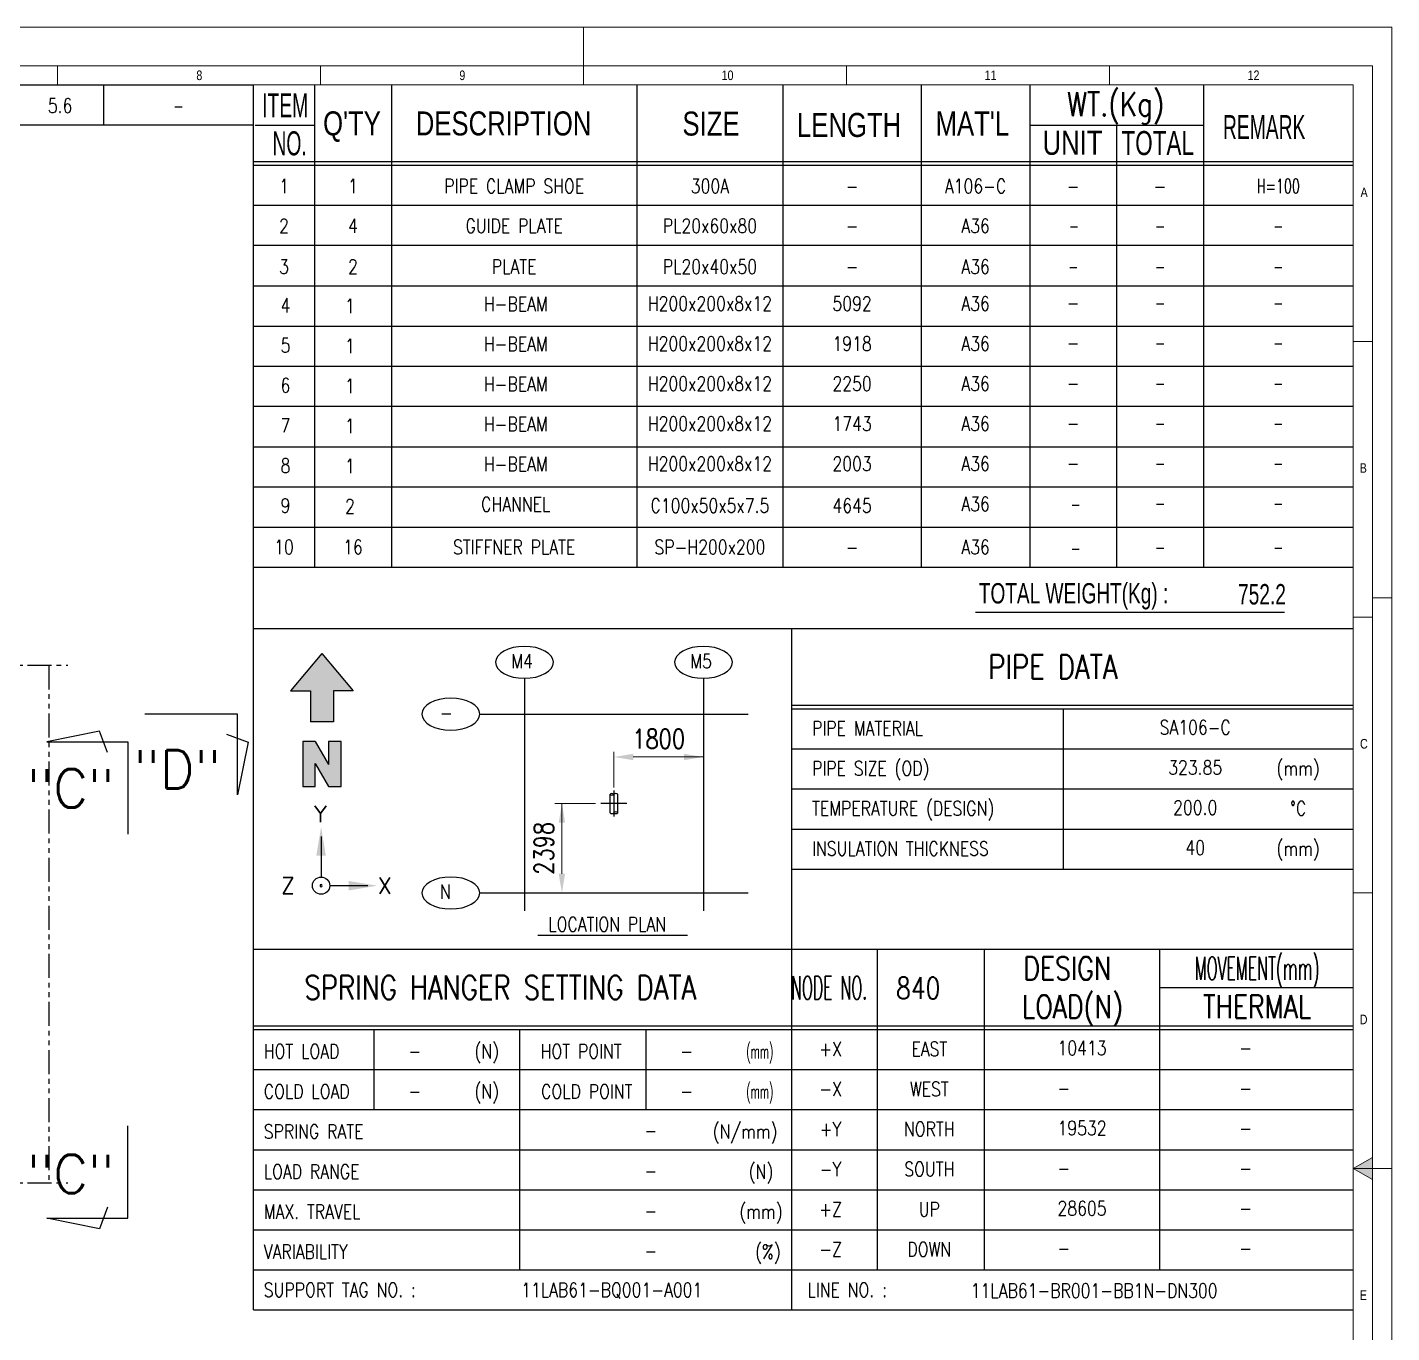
# Model space of a CAD drawing. Header units: millimetres. Extents: x 0 to 4222, y 0 to 2966.
# Drawn here: x 2427 to 4200, y 1270 to 2966 of the extents above; entities that cross this region are included whole.
import ezdxf
from ezdxf.enums import TextEntityAlignment as Align

# ---------------------------------------------------------------- set-up
doc = ezdxf.new("R2010")
doc.units = ezdxf.units.MM
doc.header["$LTSCALE"] = 50
doc.linetypes.add('PHANTOM2', pattern=[1.25, 0.625, -0.125, 0.125, -0.125, 0.125, -0.125])
for name, color, linetype in [('3. phantom', 6, 'PHANTOM2'), ('5. text', 2, 'Continuous'), ('7', 7, 'Continuous'), ('dimension', 7, 'Continuous'), ('text', 2, 'Continuous'), ('TITLE', 9, 'Continuous'), ('Title Block', 7, 'Continuous')]:
    doc.layers.add(name, color=color, linetype=linetype)
for name, color, linetype, lineweight in [('4', 4, 'Continuous', 9), ('G-ANNO-BRDR', 3, 'Continuous', 0), ('G-ANNO-TTLB', 7, 'Continuous', 0)]:
    doc.layers.add(name, color=color, linetype=linetype, lineweight=lineweight)
doc.styles.add('ROMANS', font='romans.shx', dxfattribs={"width": 0.8, "bigfont": 'whgtxt.shx'})
doc.styles.add('S', font='simplex.shx')
doc.styles.add('Style-Arial', font='ARIAL.TTF')

msp = doc.modelspace()

# ---------------------------------------------------------------- hatches: boundary and pattern name
at = {"layer": 'dimension'}
msp.add_hatch(color=256, dxfattribs=at).paths.add_polyline_path([(2818.7, 2008.2), (2801.5, 2038), (2785.1, 2038), (2785.1, 1979.8), (2801.5, 1979.8), (2801.5, 2009.5), (2818.7, 1979.8), (2835.1, 1979.8), (2835.1, 2038), (2818.7, 2038)])
at = {"layer": 'TITLE'}
msp.add_hatch(color=256, dxfattribs=at).paths.add_polyline_path([(2795.2, 2103.9), (2795.2, 2063.6), (2825, 2063.6), (2825, 2103.9), (2850.8, 2103.9), (2810.1, 2152.1), (2769.4, 2103.9)])

# ---------------------------------------------------------------- linework, layer by layer
at = {"color": 3}
for p, q in [((3184.4, 1945.6), (3184.4, 1969.6)), ((3194.5, 1945.6), (3194.5, 1969.6))]:
    msp.add_line(p, q, dxfattribs=at)
at = {"color": 1}
for p, q in [((3189.5, 1974.5), (3189.5, 1940.7)), ((3206.4, 1957.6), (3172.6, 1957.6))]:
    msp.add_line(p, q, dxfattribs=at)
for p, q in [((2809, 1914.7), (2809, 1862)), ((2869.6, 1850.8), (2820.2, 1850.8))]:
    msp.add_line(p, q)
msp.add_circle((2809, 1850.8), 11.2)
at = {"color": 6}
for centre, start, end in [((3186.9, 1966.9), 46.3111, 133.6889), ((3186.9, 1972.2), 226.3111, 313.6889), ((3192, 1966.9), 46.3111, 133.6889), ((3186.9, 1948.2), 226.3111, 313.6889), ((3192, 1942.9), 46.3111, 133.6889), ((3192, 1948.2), 226.3111, 313.6889)]:
    msp.add_arc(centre, 3.68, start, end, dxfattribs=at)
for start, end in [(0, 180), (180, 0)]:
    msp.add_arc((2809, 1850.8), 1.41, start, end)
for points in [[(2815.1, 1889.9), (2802.8, 1889.9), (2809, 1927.1)], [(2844.8, 1857), (2844.8, 1844.6), (2881.9, 1850.8)]]:
    msp.add_solid(points)
at = {"layer": '3. phantom'}
for p, q in [((2365.1, 2137.2), (2480.1, 2137.2)), ((2455.1, 2137.2), (2455.1, 1464.7)), ((2365.1, 1464.7), (2480.1, 1464.7))]:
    msp.add_line(p, q, dxfattribs=at)
at = {"layer": '5. text', "color": 4}
for points in [[(2686.2, 2047.6), (2714.2, 2037.4), (2700.2, 1968.9), (2700.2, 2073.9), (2580.2, 2073.9)], [(2531.4, 2023.8), (2521.2, 2051.8), (2452.8, 2037.8), (2557.8, 2037.8), (2557.8, 1917.8)], [(2531.4, 1432.8), (2521.2, 1404.8), (2452.8, 1418.8), (2557.8, 1418.8), (2557.8, 1538.8)]]:
    msp.add_lwpolyline(points, dxfattribs=at)
at = {"layer": '7', "color": 4, "lineweight": 0}
for p, q in [((3189.5, 2024.6), (3189.5, 1978.5)), ((3214.5, 2018.1), (3305.7, 2018.1)), ((3112.8, 1957.6), (3165.5, 1957.6)), ((3121.9, 1866.3), (3121.9, 1957.6))]:
    msp.add_line(p, q, dxfattribs=at)
at = {"layer": '7', "color": 4}
for points in [[(3214.5, 2022.2), (3214.5, 2013.9), (3189.5, 2018.1)], [(3280.7, 2022.2), (3280.7, 2013.9), (3305.7, 2018.1)], [(3117.7, 1932.6), (3126, 1932.6), (3121.9, 1957.6)], [(3117.7, 1866.3), (3126, 1866.3), (3121.9, 1841.3)]]:
    msp.add_solid(points, dxfattribs=at)
at = {"layer": 'dimension'}
for p, q in [((3073.2, 2120.3), (3073.2, 1818.1)), ((3305.7, 2120.3), (3305.7, 1818.1)), ((3015.1, 2073.8), (3363.8, 2073.8)), ((2801.5, 2038), (2785.1, 2038)), ((2785.1, 2038), (2785.1, 1979.8)), ((2801.5, 2038), (2818.7, 2008.2)), ((2835.1, 2038), (2818.7, 2038)), ((2818.7, 2038), (2818.7, 2008.2)), ((2835.1, 1979.8), (2835.1, 2038)), ((2801.5, 1979.8), (2801.5, 2009.5)), ((2801.5, 2009.5), (2818.7, 1979.8)), ((2785.1, 1979.8), (2801.5, 1979.8)), ((2818.7, 1979.8), (2835.1, 1979.8)), ((3015.1, 1841.3), (3363.8, 1841.3))]:
    msp.add_line(p, q, dxfattribs=at)
at = {"layer": 'dimension', "extrusion": (0, 0, -1)}
for centre in [(3073.2, 2141.1), (3305.7, 2141.1), (2977.5, 2073.8), (2977.5, 1841.3)]:
    msp.add_ellipse(centre, major_axis=(37.6, 0), ratio=0.55154, dxfattribs=at)
at = {"layer": 'G-ANNO-BRDR', "color": 3, "lineweight": 13, "ltscale": 0.172512}
for p, q in [((0, 2966.5), (4200, 2966.5)), ((4200, 2966.5), (4200, 0))]:
    msp.add_line(p, q, dxfattribs=at)
at = {"layer": 'G-ANNO-TTLB', "color": 7, "lineweight": 13, "ltscale": 0.172512, "extrusion": (0, 0, -1)}
for p, q in [((3150, 2916.5), (3150, 2966.5)), ((2466.6, 2891.6), (2466.6, 2916.5)), ((2808.3, 2891.6), (2808.3, 2916.5)), ((3150, 2891.6), (3150, 2916.5)), ((3491.6, 2891.6), (3491.6, 2916.5)), ((3833.3, 2891.6), (3833.3, 2916.5)), ((4175, 2891.6), (4175, 2916.5)), ((4150.1, 1483.2), (4200, 1483.2))]:
    msp.add_line(p, q, dxfattribs=at)
at = {"layer": 'G-ANNO-TTLB', "color": 7, "lineweight": 13, "ltscale": 0.172512}
for p, q in [((4200, 2966.5), (4150.1, 2966.5)), ((4200, 2916.5), (4200, 2966.5)), ((74.9, 2916.5), (4175, 2916.5)), ((4150.1, 2916.5), (4175, 2916.5)), ((4175, 2916.5), (4175, 49.9)), ((99.9, 2891.6), (4150.1, 2891.6)), ((4150.1, 2891.6), (4150.1, 74.9)), ((4150.1, 2558.2), (4175, 2558.2)), ((4200, 2224.9), (4175, 2224.9)), ((4150.1, 2199.9), (4175, 2199.9)), ((4150.1, 1841.6), (4175, 1841.6)), ((4150.1, 1483.2), (4175, 1483.2))]:
    msp.add_line(p, q, dxfattribs=at)
at = {"layer": 'G-ANNO-TTLB', "color": 7, "lineweight": 13, "ltscale": 0.172512, "flags": 128}
msp.add_lwpolyline([(4175, 1497.7), (4150.1, 1483.2), (4175, 1468.8), (4175, 1497.7)], dxfattribs=at)
at = {"layer": 'G-ANNO-TTLB', "color": 7, "lineweight": 13, "ltscale": 0.172512}
msp.add_solid([(4175, 1497.7), (4150.1, 1483.2), (4175, 1468.8)], dxfattribs=at)
at = {"layer": 'TITLE'}
for p, q in [((2810.1, 2152.4), (2769.4, 2104.2)), ((2810.1, 2152.4), (2850.8, 2104.2)), ((2769.4, 2104.2), (2795.2, 2104.2)), ((2795.2, 2103.9), (2795.2, 2063.6)), ((2850.8, 2104.2), (2825, 2104.2)), ((2825, 2103.9), (2825, 2063.6)), ((2825, 2063.6), (2795.2, 2063.6)), ((3090.7, 1786.6), (3285.2, 1786.6))]:
    msp.add_line(p, q, dxfattribs=at)
at = {"layer": 'Title Block', "color": 7}
for p, q in [((1292.1, 2891.6), (2721.1, 2891.6)), ((2526.3, 2891.6), (2526.3, 2839.5)), ((2721.1, 1299.5), (2721.1, 2891.6)), ((2800.5, 2891.6), (2800.5, 2264.9)), ((2900.4, 2891.6), (2900.4, 2264.9)), ((3219.3, 2891.6), (3219.3, 2264.9)), ((3409, 2891.6), (3409, 2264.9)), ((3588.8, 2891.6), (3588.8, 2264.9)), ((3729.7, 2891.6), (3729.7, 2264.9)), ((3955.3, 2891.6), (3955.3, 2264.9)), ((1292.1, 2839.5), (2721.1, 2839.5)), ((2723.3, 2839.1), (2800.5, 2839.1)), ((3729.7, 2839.1), (3955.3, 2839.1)), ((3842.5, 2839.1), (3842.5, 2264.9)), ((2721.1, 2792), (4150.1, 2792)), ((2721.1, 2792), (4150.1, 2792)), ((2721.1, 2787.4), (4150.1, 2787.4)), ((2721.1, 2787.4), (4150.1, 2787.4)), ((2721.1, 2735.3), (4150.1, 2735.3)), ((2721.1, 2683.2), (4150.1, 2683.2)), ((2721.1, 2630.3), (4150.1, 2630.3)), ((2721.1, 2578.2), (4150.1, 2578.2)), ((2721.1, 2526.1), (4150.1, 2526.1)), ((2721.1, 2474), (4150.1, 2474)), ((2721.1, 2421.1), (4150.1, 2421.1)), ((2721.1, 2369), (4150.1, 2369)), ((2721.1, 2316.9), (4150.1, 2316.9)), ((2721.1, 2264.9), (4150.1, 2264.9)), ((3659.3, 2206.5), (4060.9, 2206.5)), ((2721.1, 2184.9), (4150.1, 2184.9)), ((3420.1, 2184.9), (3420.1, 1299.5)), ((3420.1, 2085.3), (4150.1, 2085.3)), ((3420.1, 2080.7), (4150.1, 2080.7)), ((3773.2, 2080.7), (3773.2, 1872.4)), ((3420.1, 2028.6), (4150.1, 2028.6)), ((3420.1, 1976.5), (4150.1, 1976.5)), ((3420.1, 1924.4), (4150.1, 1924.4)), ((3420.1, 1872.4), (4150.1, 1872.4)), ((2721.1, 1768.2), (4150.1, 1768.2)), ((3531.3, 1768.2), (3531.3, 1351.5)), ((3670.4, 1768.2), (3670.4, 1351.5)), ((3898.4, 1768.2), (3898.4, 1351.5)), ((3898.4, 1718.4), (4150.1, 1718.4)), ((2721.1, 1668.7), (4150.1, 1668.7)), ((2721.1, 1664), (4150.1, 1664)), ((2878, 1559.8), (2878, 1664)), ((3066.9, 1664), (3066.9, 1351.5)), ((3231.2, 1559.8), (3231.2, 1664)), ((2721.1, 1611.9), (4150.1, 1611.9)), ((2721.1, 1559.8), (4150.1, 1559.8)), ((2721.1, 1507.7), (4150.1, 1507.7)), ((2721.1, 1455.7), (4150.1, 1455.7)), ((2721.1, 1403.6), (4150.1, 1403.6)), ((2721.1, 1351.5), (4150.1, 1351.5)), ((2721.1, 1299.5), (4150.1, 1299.5))]:
    msp.add_line(p, q, dxfattribs=at)

# ---------------------------------------------------------------- texts
at = {"color": 2, "style": 'ROMANS'}
for s, width, p in [('5.6', 0.8, (2469.9, 2864.6)), ('-', 0.65, (2623.7, 2864.6)), ('H=100', 0.65, (4052.7, 2760)), ('-', 0.8, (3786.1, 2760)), ('-', 0.8, (3898.9, 2760)), ('-', 0.65, (3787.2, 2708.4)), ('-', 0.65, (3899.2, 2708.4)), ('-', 0.65, (4052.7, 2708.4)), ('-', 0.65, (3786.3, 2655.4)), ('-', 0.65, (3899.2, 2655.4)), ('-', 0.65, (4052.7, 2655.4)), ('-', 0.8, (3786.1, 2608.3)), ('-', 0.65, (3899.2, 2608.3)), ('-', 0.65, (4052.7, 2608.3)), ('-', 0.8, (3786.1, 2556.2)), ('-', 0.65, (3899.2, 2556.2)), ('-', 0.65, (4052.7, 2556.2)), ('-', 0.8, (3786.1, 2504.1)), ('-', 0.65, (3899.2, 2504.1)), ('-', 0.65, (4052.7, 2504.1)), ('-', 0.8, (3786.1, 2452.1)), ('-', 0.65, (3899.2, 2452.1)), ('-', 0.65, (4052.7, 2452.1)), ('-', 0.8, (3786.1, 2400)), ('-', 0.65, (3899.2, 2400)), ('-', 0.65, (4052.7, 2400)), ('-', 0.65, (3789.4, 2346.6)), ('-', 0.65, (3899.2, 2347.9)), ('-', 0.65, (4052.7, 2347.9)), ('-', 0.65, (3789.4, 2289.5)), ('-', 0.65, (3899.2, 2290.9)), ('-', 0.65, (4052.7, 2290.9))]:
    msp.add_text(s, height=18.6, dxfattribs=dict(at, width=width)).set_placement(p, align=Align.MIDDLE_CENTER)
at = {"style": 'ROMANS'}
for s, p in [('Y', (2799.8, 1933.2)), ('Z', (2756.9, 1840.1))]:
    msp.add_text(s, height=21.4, dxfattribs=at).set_placement(p)
msp.add_text('X', height=21.4, rotation=360, dxfattribs=at).set_placement((2882.5, 1840.1))
at = {"layer": '4', "color": 7, "style": 'Style-Arial', "width": 0.8}
for s, height, p in [('8', 12.5, (2646.9, 2897.8)), ('9', 12.5, (2988.6, 2897.8)), ('10', 12.49, (3329.3, 2897.8)), ('11', 12.49, (3671, 2897.8)), ('12', 12.49, (4012.7, 2897.8)), ('A', 12.5, (4159.5, 2745.7)), ('B', 12.5, (4158.4, 2387.4)), ('C', 12.5, (4158.8, 2029)), ('D', 12.5, (4158.4, 1670.7)), ('E', 12.5, (4158.4, 1312.4))]:
    msp.add_text(s, height=height, dxfattribs=at).set_placement(p)
at = {"layer": '5. text', "style": 'ROMANS'}
for s, p in [('"D"', (2565.3, 1977)), ('"C"', (2426.8, 1952.4)), ('"C"', (2426.8, 1451.2))]:
    msp.add_text(s, height=50, dxfattribs=at).set_placement(p)
at = {"layer": '7', "color": 2, "style": 'ROMANS', "width": 0.8}
msp.add_text('1800', height=25, dxfattribs=at).set_placement((3247.6, 2041.6), align=Align.MIDDLE)
msp.add_text('2398', height=25, rotation=90, dxfattribs=at).set_placement((3098.3, 1899.4), align=Align.MIDDLE)
at = {"layer": 'text'}
for s, height, width, p in [('ITEM', 31.21, 0.6, (2732.4, 2849.4)), ("Q'TY", 31.21, 0.8, (2811.6, 2826)), ('DESCRIPTION', 31.213, 0.8, (2932, 2825.9)), ('SIZE', 31.21, 0.8, (3278.5, 2825.7)), ('LENGTH', 31.21, 0.8, (3427.3, 2823.9)), ("MAT'L", 31.21, 0.8, (3607.4, 2825.8)), ('REMARK', 31.21, 0.6, (3980.7, 2821.1)), ('NO.', 31.21, 0.6, (2745.8, 2800.1)), ('UNIT', 31.21, 0.8, (3746.4, 2800.7)), ('TOTAL', 31.21, 0.7, (3848.9, 2800.4))]:
    msp.add_text(s, height=height, dxfattribs=dict(at, width=width)).set_placement(p)
for s, height, style, width, p in [('WT.(Kg)', 31.21, 'S', 0.8, (3778.4, 2851.1)), ('PIPE DATA', 31, 'ROMANS', 0.8, (3675.9, 2119.7)), ('LOCATION PLAN', 18.6, 'ROMANS', 0.8, (3104.2, 1791.4)), ('SPRING HANGER SETTING DATA', 31, 'ROMANS', 0.8, (2787.4, 1703)), ('NODE NO.', 30, 'ROMANS', 0.5, (3419.6, 1703))]:
    msp.add_text(s, height=height, dxfattribs=dict(at, style=style, width=width)).set_placement(p)
at = {"layer": 'text', "style": 'ROMANS'}
for s, height, width, p in [('1', 18.6, 0.8, (2760.8, 2760)), ('1', 18.6, 0.8, (2850.4, 2760)), ('PIPE CLAMP SHOE', 18.6, 0.8, (3059.8, 2760)), ('300A', 18.6, 0.8, (3314.2, 2760)), ('A106-C', 18.6, 0.8, (3659.3, 2760)), ('-', 18.6, 0.8, (3498.9, 2760)), ('2', 18.6, 0.8, (2760.8, 2708.4)), ('4', 18.6, 0.8, (2850.4, 2708.4)), ('GUIDE PLATE', 18.6, 0.8, (3059.8, 2708.4)), ('PL20x60x80', 18.6, 0.8, (3314.2, 2708.4)), ('A36', 18.6, 0.8, (3659.3, 2708.4)), ('-', 18.6, 0.8, (3498.9, 2708.4)), ('3', 18.6, 0.8, (2760.8, 2655.4)), ('2', 18.6, 0.8, (2850.4, 2655.4)), ('PLATE', 18.6, 0.8, (3059.8, 2655.4)), ('PL20x40x50', 18.6, 0.8, (3314.2, 2655.4)), ('A36', 18.6, 0.8, (3659.3, 2655.4)), ('-', 18.6, 0.8, (3498.9, 2655.4)), ('1', 18.6, 0.8, (2846.5, 2604.4)), ('H-BEAM', 18.6, 0.8, (3061.9, 2606.9)), ('H200x200x8x12', 18.6, 0.8, (3314.2, 2607.4)), ('5092', 18.6, 0.8, (3498.9, 2607.4)), ('A36', 18.6, 0.8, (3659.3, 2607.4)), ('1', 18.6, 0.8, (2846.5, 2552.3)), ('H-BEAM', 18.6, 0.8, (3061.9, 2554.9)), ('H200x200x8x12', 18.6, 0.8, (3314.2, 2555.3)), ('1918', 18.6, 0.8, (3498.9, 2555.3)), ('A36', 18.6, 0.8, (3659.3, 2555.3)), ('1', 18.6, 0.8, (2846.5, 2500.2)), ('H-BEAM', 18.6, 0.8, (3061.9, 2502.8)), ('H200x200x8x12', 18.6, 0.8, (3314.2, 2503.2)), ('2250', 18.6, 0.8, (3498.9, 2503.2)), ('A36', 18.6, 0.8, (3659.3, 2503.2)), ('1', 18.6, 0.8, (2846.5, 2448.2)), ('H-BEAM', 18.6, 0.8, (3061.9, 2450.7)), ('H200x200x8x12', 18.6, 0.8, (3314.2, 2451.2)), ('1743', 18.6, 0.8, (3498.9, 2451.2)), ('A36', 18.6, 0.8, (3659.3, 2451.2)), ('1', 18.6, 0.8, (2846.5, 2396.1)), ('H-BEAM', 18.6, 0.8, (3061.9, 2398.7)), ('H200x200x8x12', 18.6, 0.8, (3314.2, 2399.1)), ('2003', 18.6, 0.8, (3498.9, 2399.1)), ('A36', 18.6, 0.8, (3659.3, 2399.1)), ('2', 18.6, 0.8, (2846.5, 2344)), ('CHANNEL', 18.6, 0.8, (3061.9, 2346.6)), ('C100x50x5x7.5', 18.6, 0.8, (3314.2, 2344.9)), ('4645', 18.6, 0.8, (3498.9, 2344.9)), ('A36', 18.6, 0.8, (3659.3, 2347)), ('10', 18.6, 0.8, (2760.8, 2290.9)), ('16', 18.6, 0.8, (2850.4, 2290.9)), ('STIFFNER PLATE', 18.6, 0.8, (3059.8, 2290.9)), ('SP-H200x200', 18.6, 0.8, (3314.2, 2290.9)), ('-', 18.6, 0.8, (3498.9, 2290.9)), ('A36', 18.6, 0.8, (3659.3, 2290.9)), ('DESIGN', 30, 0.8, (3778.6, 1743.3)), ('MOVEMENT(mm)', 30, 0.5, (4025.2, 1743.3)), ('LOAD(N)', 30, 0.8, (3785.3, 1693.5)), ('THERMAL', 30, 0.8, (4025.2, 1693.5)), ('11LAB61-BQ001-A001', 18.6, 0.8, (3186.6, 1325.5)), ('11LAB61-BR001-BB1N-DN300', 18.6, 0.8, (3813.4, 1324.5))]:
    msp.add_text(s, height=height, dxfattribs=dict(at, width=width)).set_placement(p, align=Align.MIDDLE_CENTER)
for s, width, p in [('4', 0.8, (2762.7, 2595.8)), ('5', 0.8, (2762.7, 2543.8)), ('6', 0.8, (2762.7, 2491.7)), ('7', 0.8, (2762.7, 2439.6)), ('8', 0.8, (2762.7, 2387.5)), ('9', 0.8, (2762.7, 2335.5)), ('(mm)', 0.8, (4078.4, 1994)), ('%%dC', 0.8, (4078.4, 1941.9)), ('(mm)', 0.8, (4078.4, 1889.8)), ('(N)', 0.8, (3024.2, 1626.2)), ('HOT POINT', 0.8, (3146.9, 1626.1)), ('(mm)', 0.5, (3379.1, 1626.1)), ('+X', 0.8, (3470.9, 1629.4)), ('EAST', 0.8, (3599.2, 1629.4)), ('(N)', 0.8, (3024.2, 1574.1)), ('(mm)', 0.5, (3379.1, 1574)), ('-X', 0.8, (3470.9, 1577.3)), ('WEST', 0.8, (3599.2, 1577.3)), ('COLD POINT', 0.8, (3154.2, 1574)), ('(N/mm)', 0.8, (3359.8, 1522)), ('+Y', 0.8, (3470.9, 1525.2)), ('NORTH', 0.8, (3599.2, 1525.2)), ('(N)', 0.8, (3380.4, 1469.9)), ('-Y', 0.8, (3470.9, 1473.1)), ('SOUTH', 0.8, (3599.2, 1473.1)), ('(mm)', 0.8, (3380.4, 1417.8)), ('+Z', 0.8, (3470.9, 1421)), ('UP', 0.8, (3599.2, 1421)), ('(%%%)', 0.8, (3389.5, 1365.7)), ('-Z', 0.8, (3470.9, 1368.9)), ('DOWN', 0.8, (3599.2, 1369))]:
    msp.add_text(s, height=18.6, dxfattribs=dict(at, width=width)).set_placement(p, align=Align.CENTER)
at = {"layer": 'text', "width": 0.7}
msp.add_text('752.2', height=26.53, dxfattribs=at).set_placement((4062.5, 2216.3), align=Align.RIGHT)
at = {"layer": 'text', "style": 'ROMANS', "width": 0.8}
for s, height, p in [('M4', 18.6, (3056.2, 2151.9)), ('M5', 18.6, (3288.7, 2151.9)), ('-', 18.6, (2963.5, 2084.7)), ('PIPE MATERIAL', 18.6, (3446.9, 2064.7)), ('PIPE SIZE (OD)', 18.6, (3446.9, 2012.6)), ('TEMPERATURE (DESIGN)', 18.6, (3446.9, 1960.5)), ('INSULATION THICKNESS', 18.6, (3446.9, 1908.4)), ('N', 18.6, (2963.5, 1852.2)), ('840', 27.9, (3556.1, 1731.7)), ('10413', 18.6, (3765.8, 1649.2)), ('HOT LOAD', 18.6, (2734.5, 1644.8)), ('-', 18.6, (2922.5, 1645.2)), ('-', 18.6, (3275.7, 1645.2)), ('-', 18.6, (4002, 1649.2)), ('COLD LOAD', 18.6, (2734.5, 1592.6)), ('-', 18.6, (2922.5, 1593.2)), ('-', 18.6, (3275.7, 1593.2)), ('-', 18.6, (3765.8, 1597.1)), ('-', 18.6, (4002, 1597.1)), ('19532', 18.6, (3765.8, 1545)), ('SPRING RATE', 18.6, (2734.5, 1540.6)), ('-', 18.6, (3229.1, 1541.8)), ('-', 18.6, (4002, 1545)), ('LOAD RANGE', 18.6, (2734.5, 1488.5)), ('-', 18.6, (3229.1, 1489.7)), ('-', 18.6, (3765.8, 1492.9)), ('-', 18.6, (4002, 1492.9)), ('MAX. TRAVEL', 18.6, (2734.5, 1436.4)), ('28605', 18.6, (3765.8, 1440.8)), ('-', 18.6, (3229.1, 1437.6)), ('-', 18.6, (4002, 1440.8)), ('VARIABILITY', 18.6, (2734.5, 1384.3)), ('-', 18.6, (3229.1, 1385.5)), ('-', 18.6, (3765.8, 1388.8)), ('-', 18.6, (4002, 1388.8)), ('SUPPORT TAG NO. :', 18.6, (2734.5, 1334.8)), ('LINE NO. :', 18.6, (3440.9, 1334.8))]:
    msp.add_text(s, height=height, dxfattribs=at).set_placement(p, align=Align.TOP_LEFT)
for s, p in [('SA106-C', (3944.7, 2056.6)), ('323.85', (3944.7, 2004.4)), ('200.0', (3944.7, 1952.4)), ('40', (3944.7, 1900.3))]:
    msp.add_text(s, height=18.6, dxfattribs=at).set_placement(p, align=Align.MIDDLE)
at = {"layer": 'TITLE', "width": 0.7}
msp.add_text('TOTAL WEIGHT(Kg) : ', height=26.436, dxfattribs=at).set_placement((3663.6, 2217.6))

doc.saveas('drawing.dxf')
